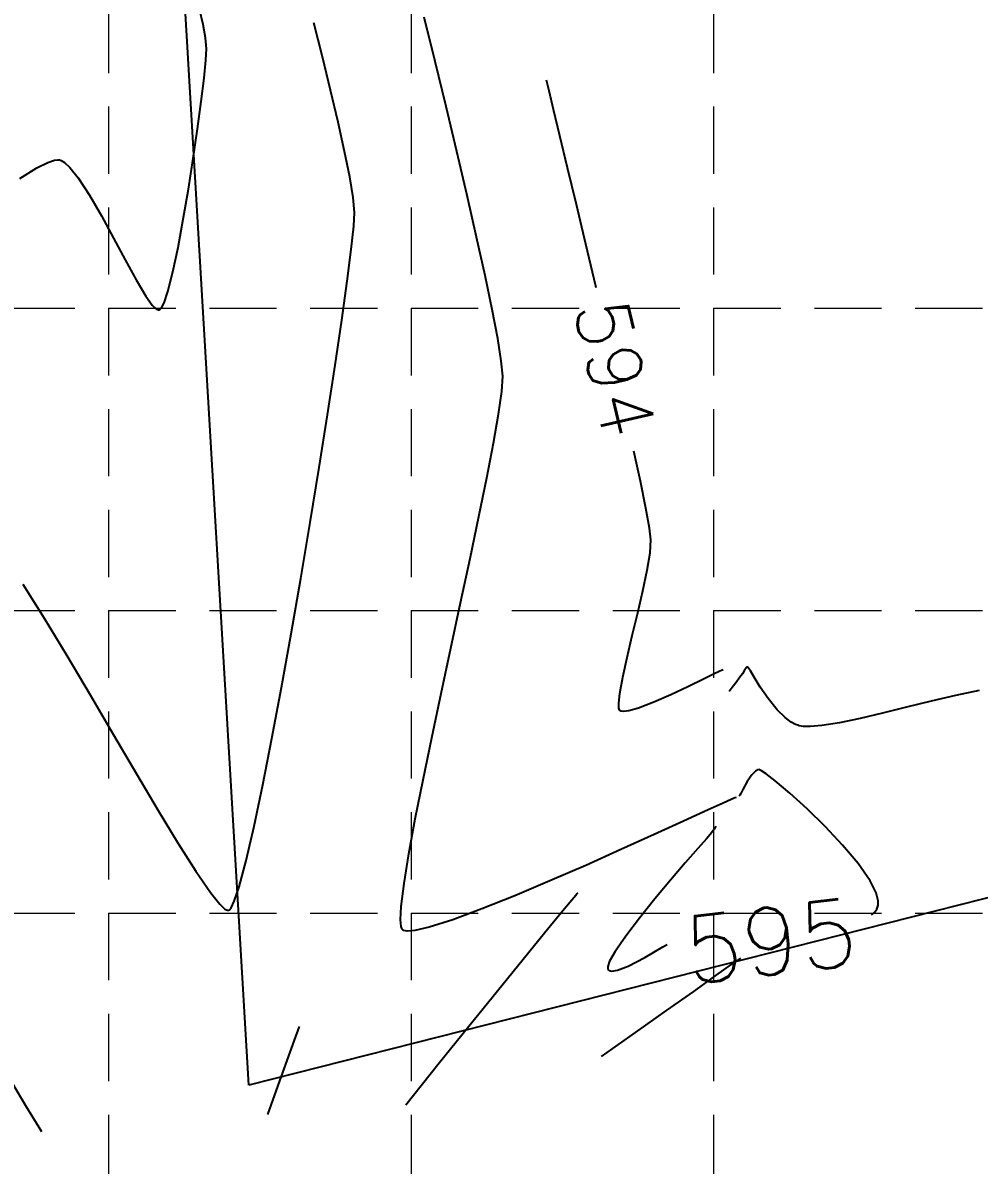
# Model space of a CAD drawing. Header units: inches. Extents: x 2547543 to 2548696, y 7125653 to 7126375.
# Drawn here: x 2547970.5 to 2548027.4, y 7126107.4 to 7126175.4 of the extents above; entities that cross this region are included whole.
import ezdxf

# ---------------------------------------------------------------- set-up
doc = ezdxf.new("R2010")
doc.units = ezdxf.units.IN
doc.header["$MEASUREMENT"] = 0
doc.linetypes.add('HIDDEN', pattern=[0.375, 0.25, -0.125])
for name, color, linetype in [('CONT-MJR', 6, 'Continuous'), ('CONT-MNR', 14, 'Continuous'), ('GRID', 254, 'HIDDEN'), ('V-AREA', 6, 'Continuous'), ('V-TOPO-MAJR-E', 6, 'Continuous'), ('V-TOPO-MINR-E', 14, 'Continuous')]:
    doc.layers.add(name, color=color, linetype=linetype)
doc.styles.add('L100', font='simplex', dxfattribs={"height": 4})
doc.styles.add('L80', font='simplex', dxfattribs={"height": 3.2})

msp = doc.modelspace()

# ---------------------------------------------------------------- linework, layer by layer
at = {"layer": 'CONT-MJR', "color": 35, "extrusion": (0.8268512864264334, -0.5624206167406669, 0), "elevation": -1901054.230651709}
msp.add_lwpolyline([(7325305.786039833, 595.0000000000005), (7325305.306237087, 595.0000000000005)], dxfattribs=at)
at = {"layer": 'CONT-MJR', "color": 35, "elevation": 595}
for points in [[(2548014.076375214, 7126130.82350336), (2548013.861817719, 7126130.60551462)], [(2548014.21710187, 7126130.900639907), (2548014.076375214, 7126130.82350336)], [(2548014.285150383, 7126130.912690246), (2548014.21710187, 7126130.900639907)], [(2548014.319995298, 7126130.906052767), (2548014.285150383, 7126130.912690246)], [(2548014.435823908, 7126130.84922229), (2548014.319995298, 7126130.906052767)], [(2548014.714340464, 7126130.662844603), (2548014.435823908, 7126130.84922229)], [(2548016.126628819, 7126129.505875988), (2548015.251668081, 7126130.247280446)], [(2548013.212841541, 7126129.488024778), (2548013.148404852, 7126129.402414437)], [(2548018.219399676, 7126127.528868964), (2548017.145242977, 7126128.578192093)], [(2548011.521049629, 7126127.240316447), (2548011.381560232, 7126127.054991363)], [(2548011.721851048, 7126127.507100453), (2548011.68638541, 7126127.459980939)], [(2548011.736984123, 7126127.527206198), (2548011.721851048, 7126127.507100453)], [(2548011.162113388, 7126126.802133387), (2548010.642547539, 7126126.210735752)], [(2548009.02440835, 7126124.336069863), (2548008.08650977, 7126123.214675791)], [(2548021.290524617, 7126122.608555762), (2548021.3394405, 7126122.720071838)], [(2548021.3394405, 7126122.720071838), (2548021.368429528, 7126122.838427424)], [(2548005.721546644, 7126120.085494158), (2548005.399949248, 7126119.507418208)], [(2548005.399949248, 7126119.507418208), (2548005.293637029, 7126119.19455826)], [(2548005.293637029, 7126119.19455826), (2548005.296634049, 7126119.05317218)], [(2548005.296634049, 7126119.05317218), (2548005.322222206, 7126119.004577797)], [(2548005.322222206, 7126119.004577797), (2548005.373654709, 7126118.962004341)], [(2548005.872553314, 7126118.98114429), (2548006.504731645, 7126119.225455433)]]:
    msp.add_lwpolyline(points, dxfattribs=at)
at = {"layer": 'CONT-MJR', "color": 35, "extrusion": (-0.6117760143402261, -0.7910310412859838, 0), "elevation": -7195804.844989402}
msp.add_lwpolyline([(-2344036.402610992, 595.0000000000005), (-2344037.081886001, 595.0000000000005)], dxfattribs=at)
at = {"layer": 'CONT-MJR', "color": 35, "extrusion": (0.879190392492071, -0.4764706221265254, 0), "elevation": -1155202.623939981}
msp.add_lwpolyline([(7479278.836566142, 595.0000000000005), (7479278.2854361, 595.0000000000005)], dxfattribs=at)
at = {"layer": 'CONT-MJR', "color": 35, "extrusion": (0.7989732833319042, -0.6013665209519372, 0), "elevation": -2249621.215429389}
msp.add_lwpolyline([(7225876.808491102, 595), (7225876.718780143, 595)], dxfattribs=at)
at = {"layer": 'CONT-MJR', "color": 35, "extrusion": (0.8968139006971324, -0.442407987627251, 0), "elevation": -867562.937932}
msp.add_lwpolyline([(7518073.644364, 595.0000000000005), (7518073.380969233, 595.0000000000005)], dxfattribs=at)
at = {"layer": 'CONT-MJR', "color": 35, "extrusion": (-0.6733365839433283, -0.7393360837423866, 0), "elevation": -6984277.155652181}
msp.add_lwpolyline([(-2914442.056108393, 595), (-2914443.4338501, 595)], dxfattribs=at)
at = {"layer": 'CONT-MJR', "color": 35, "extrusion": (0.7989732841444029, -0.6013665198724545, 0), "elevation": -2249621.205666603}
msp.add_lwpolyline([(7225874.273471111, 595), (7225874.105435057, 595)], dxfattribs=at)
at = {"layer": 'CONT-MJR', "color": 35, "extrusion": (0.7989732808146267, -0.6013665242963825, 0), "elevation": -2249621.245676387}
msp.add_lwpolyline([(7225874.367912329, 595), (7225874.261014922, 595)], dxfattribs=at)
at = {"layer": 'CONT-MJR', "color": 35, "extrusion": (0.7280870044066832, 0.6854847292347968, 0), "elevation": 6740030.552155737}
msp.add_lwpolyline([(3441811.746811984, 595), (3441813.266303689, 595)], dxfattribs=at)
at = {"layer": 'CONT-MJR', "color": 35, "extrusion": (0.7552406036683484, -0.6554476566215404, 0), "elevation": -2746441.625018075}
msp.add_lwpolyline([(7052028.587917695, 595), (7052028.253113166, 595)], dxfattribs=at)
at = {"layer": 'CONT-MJR', "color": 35, "extrusion": (0.7663856398632221, 0.6423807679339723, 0), "elevation": 6530451.935426317}
msp.add_lwpolyline([(3824560.954918037, 595.0000000000009), (3824562.388505697, 595.0000000000009)], dxfattribs=at)
at = {"layer": 'CONT-MJR', "color": 35, "extrusion": (0.7541274862355514, -0.656728052167751, 0), "elevation": -2758402.125112239}
msp.add_lwpolyline([(7047357.712082373, 595), (7047356.586277757, 595)], dxfattribs=at)
at = {"layer": 'CONT-MJR', "color": 35, "extrusion": (0.7593847393121798, -0.6506418505597169, 0), "elevation": -2701635.556573715}
msp.add_lwpolyline([(7069312.728790038, 595.0000000000009), (7069311.378136501, 595.0000000000009)], dxfattribs=at)
at = {"layer": 'CONT-MJR', "color": 35, "extrusion": (0.8216168373476243, 0.5700401499779535, 0), "elevation": 6155673.831726436}
msp.add_lwpolyline([(4402469.495258256, 595.0000000000009), (4402470.744501917, 595.0000000000009)], dxfattribs=at)
at = {"layer": 'CONT-MJR', "color": 35, "extrusion": (0.8957385148664398, 0.4445812782662633, 0), "elevation": 5450501.900706543}
msp.add_lwpolyline([(5250340.798753867, 595.0000000000005), (5250341.608855127, 595.0000000000005)], dxfattribs=at)
at = {"layer": 'CONT-MJR', "color": 35, "extrusion": (0.778282634127596, -0.6279141194585534, 0), "elevation": -2491522.938149067}
msp.add_lwpolyline([(7146068.200649742, 595.0000000000005), (7146066.740787579, 595.0000000000005)], dxfattribs=at)
at = {"layer": 'CONT-MJR', "color": 35, "extrusion": (0.9693670290188495, 0.2456166994550029, 0), "elevation": 4220262.744654384}
msp.add_lwpolyline([(6281992.183087771, 595.0000000000009), (6281992.664652459, 595.0000000000009)], dxfattribs=at)
at = {"layer": 'CONT-MJR', "color": 35, "extrusion": (0.9998861608049036, -0.01508858611105044, 0), "elevation": 2440208.185642322}
msp.add_lwpolyline([(7163757.646169686, 595), (7163757.912786956, 595)], dxfattribs=at)
at = {"layer": 'CONT-MJR', "color": 35, "extrusion": (-0.6186109149816073, 0.7856974836828857, 0), "elevation": 4022742.750452216}
msp.add_lwpolyline([(-6410270.691480746, 595.0000000000005), (-6410270.886732522, 595.0000000000005)], dxfattribs=at)
at = {"layer": 'CONT-MJR', "color": 35, "extrusion": (0.8025893360640027, -0.5965319418407897, 0), "elevation": -2205945.041638226}
msp.add_lwpolyline([(7239325.835385375, 595), (7239326.101399774, 595)], dxfattribs=at)
at = {"layer": 'CONT-MJR', "color": 35, "extrusion": (0.7954919517474328, -0.6059641529868414, 0), "elevation": -2291255.332769447}
msp.add_lwpolyline([(7212773.767086347, 595), (7212772.421956993, 595)], dxfattribs=at)
at = {"layer": 'CONT-MJR', "color": 35, "extrusion": (0.8245995247432467, -0.565716911355151, 0), "elevation": -1930282.337681224}
msp.add_lwpolyline([(7317646.281949115, 595.0000000000009), (7317645.162670408, 595.0000000000009)], dxfattribs=at)
at = {"layer": 'CONT-MJR', "color": 35, "extrusion": (-0.5032315374568743, 0.8641516184725864, 0), "elevation": 4875810.17377399}
msp.add_lwpolyline([(-5787952.981473166, 595), (-5787954.235523587, 595)], dxfattribs=at)
at = {"layer": 'CONT-MJR', "color": 35, "extrusion": (0.5226710905079454, -0.8525344164004379, 0), "elevation": -4743492.44576708}
msp.add_lwpolyline([(5896882.099901952, 595), (5896882.387367714, 595)], dxfattribs=at)
at = {"layer": 'CONT-MJR', "color": 35, "extrusion": (0.4575403133452036, -0.8891888785089324, 0), "elevation": -5170650.267623125}
msp.add_lwpolyline([(5526145.869725955, 595), (5526146.973828238, 595)], dxfattribs=at)
at = {"layer": 'CONT-MJR', "color": 35, "extrusion": (-0.2291876453163981, -0.9733822595642089, 0), "elevation": -7520409.129000592}
msp.add_lwpolyline([(846964.8028434576, 595), (846964.9611198341, 595)], dxfattribs=at)
at = {"layer": 'CONT-MJR', "color": 35, "extrusion": (0.1586641353731939, -0.9873326147485847, 0), "elevation": -6631572.537968226}
msp.add_lwpolyline([(3646388.457993187, 595.0000000000009), (3646388.807252578, 595.0000000000009)], dxfattribs=at)
at = {"layer": 'CONT-MNR', "color": 35, "extrusion": (0.7989732822197078, -0.6013665224295972, 0), "elevation": -2249625.44111788}
msp.add_lwpolyline([(7225882.656175725, 594), (7225882.402468594, 594)], dxfattribs=at)
at = {"layer": 'CONT-MNR', "color": 35, "elevation": 594}
for points in [[(2548013.407396988, 7126136.787829408), (2548013.301973825, 7126136.611033388)], [(2548013.480530477, 7126136.919668544), (2548013.407396988, 7126136.787829408)], [(2548013.583580623, 7126137.013972379), (2548013.539100154, 7126136.989550056)], [(2548013.608183621, 7126137.017862564), (2548013.583580623, 7126137.013972379)], [(2548013.62211429, 7126137.011122082), (2548013.608183621, 7126137.017862564)], [(2548013.66749264, 7126136.957299773), (2548013.62211429, 7126137.011122082)], [(2548013.777037869, 7126136.786994481), (2548013.66749264, 7126136.957299773)], [(2548015.368643758, 7126134.469841974), (2548014.83005471, 7126135.137864962)], [(2548015.839801943, 7126134.009258678), (2548015.368643758, 7126134.469841974)], [(2548016.462904574, 7126133.604794223), (2548016.210189787, 7126133.738479997)], [(2548016.59053587, 7126133.554257648), (2548016.462904574, 7126133.604794223)], [(2548016.686009671, 7126133.52619826), (2548016.59053587, 7126133.554257648)], [(2548016.911246787, 7126133.488942845), (2548016.686009671, 7126133.52619826)], [(2548017.32961396, 7126133.477089804), (2548016.911246787, 7126133.488942845)], [(2548018.023130573, 7126133.534715922), (2548017.32961396, 7126133.477089804)], [(2548003.459064631, 7126123.533781487), (2548003.421611453, 7126123.484021339)], [(2548003.476944658, 7126123.557536824), (2548003.459064631, 7126123.533781487)], [(2547986.647129751, 7126114.804358009), (2547986.940938728, 7126115.622828111)]]:
    msp.add_lwpolyline(points, dxfattribs=at)
at = {"layer": 'CONT-MNR', "color": 35, "extrusion": (0.7664108591050854, -0.6423506791821776, 0), "elevation": -2624653.689669578}
msp.add_lwpolyline([(7098266.999667954, 594), (7098266.908487733, 594)], dxfattribs=at)
at = {"layer": 'CONT-MNR', "color": 35, "extrusion": (0.8581267652438459, 0.5134378782015732, 0), "elevation": 5845347.371974884}
msp.add_lwpolyline([(4806881.499749366, 594), (4806881.922398048, 594)], dxfattribs=at)
at = {"layer": 'CONT-MNR', "color": 35, "extrusion": (0.7989732831907685, -0.6013665211394496, 0), "elevation": -2249625.429449835}
msp.add_lwpolyline([(7225882.02670221, 594), (7225881.636382315, 594)], dxfattribs=at)
at = {"layer": 'CONT-MNR', "color": 35, "extrusion": (0.7989732854819543, -0.6013665180953888, 0), "elevation": -2249625.401919475}
msp.add_lwpolyline([(7225882.414672188, 594), (7225882.035273209, 594)], dxfattribs=at)
at = {"layer": 'CONT-MNR', "color": 35, "extrusion": (0.8517051406058661, 0.5240213292085942, 0), "elevation": 5904404.098248843}
msp.add_lwpolyline([(4734152.636526385, 594), (4734153.345242277, 594)], dxfattribs=at)
at = {"layer": 'CONT-MNR', "color": 35, "extrusion": (0.7989732834058021, -0.601366520853757, 0), "elevation": -2249625.426866044}
msp.add_lwpolyline([(7225881.637186725, 594.0000000000009), (7225881.35071684, 594.0000000000009)], dxfattribs=at)
at = {"layer": 'CONT-MNR', "color": 35, "extrusion": (0.8267526081539152, 0.562565662754757, 0), "elevation": 6115496.843075552}
msp.add_lwpolyline([(4458125.159708438, 594.0000000000009), (4458125.985622259, 594.0000000000009)], dxfattribs=at)
at = {"layer": 'CONT-MNR', "color": 35, "extrusion": (0.2278019693768448, -0.9737074831529391, 0), "elevation": -6358325.96012616}
msp.add_lwpolyline([(4104379.628121738, 594), (4104378.13439655, 594)], dxfattribs=at)
at = {"layer": 'CONT-MNR', "color": 35, "extrusion": (0.2061600267592233, -0.978518289745591, 0), "elevation": -6447752.651041609}
msp.add_lwpolyline([(3962415.71153849, 594), (3962414.276415439, 594)], dxfattribs=at)
at = {"layer": 'CONT-MNR', "color": 35, "extrusion": (0.2391774675010327, -0.9709758694425894, 0), "elevation": -6309875.065128729}
msp.add_lwpolyline([(4178479.746336251, 594.0000000000005), (4178478.27929815, 594.0000000000005)], dxfattribs=at)
at = {"layer": 'CONT-MNR', "color": 35, "extrusion": (0.2383543087714966, -0.971178265556876, 0), "elevation": -6313414.794518059}
msp.add_lwpolyline([(4173131.020910707, 594), (4173129.51637449, 594)], dxfattribs=at)
at = {"layer": 'CONT-MNR', "color": 35, "extrusion": (0.5901737771957405, 0.8072762307354976, 0), "elevation": 7256530.735240874}
msp.add_lwpolyline([(2148704.343225784, 594), (2148704.802037564, 594)], dxfattribs=at)
at = {"layer": 'CONT-MNR', "color": 35, "extrusion": (0.2061790220263033, -0.9785142875177025, 0), "elevation": -6447675.564708514}
msp.add_lwpolyline([(3962533.597404303, 594.0000000000005), (3962532.349877541, 594.0000000000005)], dxfattribs=at)
at = {"layer": 'CONT-MNR', "color": 35, "extrusion": (0.2295709366127763, -0.9732919320855037, 0), "elevation": -6350857.287130194}
msp.add_lwpolyline([(4115922.227958756, 594), (4115920.846761079, 594)], dxfattribs=at)
at = {"layer": 'CONT-MNR', "color": 35, "extrusion": (0.1604408103700403, -0.9870454631716843, 0), "elevation": -6625011.698928411}
msp.add_lwpolyline([(3658333.336456226, 594), (3658332.268925658, 594)], dxfattribs=at)
at = {"layer": 'CONT-MNR', "color": 35, "extrusion": (0.772051247769785, -0.6355602810254258, 0), "elevation": -2561891.820432328}
msp.add_lwpolyline([(7121141.872643916, 594), (7121140.873693044, 594)], dxfattribs=at)
at = {"layer": 'CONT-MNR', "color": 35, "extrusion": (0.7714877841165861, -0.6362441347147175, 0), "elevation": -2568200.753206369}
msp.add_lwpolyline([(7118869.37862686, 594.0000000000005), (7118869.022615231, 594.0000000000005)], dxfattribs=at)
at = {"layer": 'CONT-MNR', "color": 35, "extrusion": (0.7989732848395017, -0.6013665189489489, 0), "elevation": -2249625.409639076}
msp.add_lwpolyline([(7225866.236124935, 594), (7225866.16642096, 594)], dxfattribs=at)
at = {"layer": 'CONT-MNR', "color": 35, "extrusion": (0.7989733171200509, -0.6013664760611307, 0), "elevation": -2249625.021764231}
msp.add_lwpolyline([(7225866.456913957, 594), (7225866.44889425, 594)], dxfattribs=at)
at = {"layer": 'CONT-MNR', "color": 35, "extrusion": (0.7730838220049981, -0.6343038736710856, 0), "elevation": -2550307.50611147}
msp.add_lwpolyline([(7125297.794959261, 594.0000000000009), (7125296.238406623, 594.0000000000009)], dxfattribs=at)
at = {"layer": 'CONT-MNR', "color": 35, "extrusion": (0.7743264385678043, -0.6327863514132559, 0), "elevation": -2536327.269705787}
msp.add_lwpolyline([(7130284.625576096, 594), (7130282.596752422, 594)], dxfattribs=at)
at = {"layer": 'CONT-MNR', "color": 35, "extrusion": (0.7757847018876006, -0.6309976991377755, 0), "elevation": -2519865.46435414}
msp.add_lwpolyline([(7136116.86914942, 594), (7136114.453376457, 594)], dxfattribs=at)
at = {"layer": 'CONT-MNR', "color": 35, "extrusion": (0.7775003884546869, -0.6288824579782862, 0), "elevation": -2500420.439634166}
msp.add_lwpolyline([(7142951.006075342, 594), (7142948.288662734, 594)], dxfattribs=at)
at = {"layer": 'CONT-MNR', "color": 35, "extrusion": (0.7795393328571657, -0.6263532777343828, 0), "elevation": -2477201.984540283}
msp.add_lwpolyline([(7151033.698510995, 594.0000000000005), (7151030.764751699, 594.0000000000005)], dxfattribs=at)
at = {"layer": 'CONT-MNR', "color": 35, "extrusion": (0.9411949643613825, -0.3378639357208399, 0), "elevation": -9504.992660375778}
msp.add_lwpolyline([(7567934.892007777, 594), (7567936.166086259, 594)], dxfattribs=at)
at = {"layer": 'CONT-MNR', "color": 35, "extrusion": (0.9411949644122584, -0.3378639355791144, 0), "elevation": -9504.991520792246}
msp.add_lwpolyline([(7567933.299855117, 594.0000000000009), (7567934.89200921, 594.0000000000009)], dxfattribs=at)
at = {"layer": 'CONT-MNR', "color": 35, "extrusion": (0.7819972736128704, -0.6232818496170395, 0), "elevation": -2449051.818489009}
msp.add_lwpolyline([(7160720.345118314, 594.0000000000009), (7160717.280281646, 594.0000000000009)], dxfattribs=at)
at = {"layer": 'CONT-MNR', "color": 35, "extrusion": (0.9411949644682336, -0.3378639354231827, 0), "elevation": -9504.990266981535}
msp.add_lwpolyline([(7567931.476022471, 594), (7567933.29985669, 594)], dxfattribs=at)
at = {"layer": 'GRID', "color": 252, "linetype": 'HIDDEN', "lineweight": 0, "ltscale": 16}
for p, q in [((2547975.583313596, 7126356.376313465), (2547975.583313596, 7125726.296813901)), ((2547993.583313596, 7126356.376313465), (2547993.583313596, 7125726.296813901)), ((2548011.583313596, 7126356.376313465), (2548011.583313596, 7125726.296813901)), ((2547561.583313602, 7126158.376313468), (2548677.583313586, 7126158.376313468)), ((2547561.583313602, 7126140.376313468), (2548677.583313586, 7126140.376313468)), ((2547561.583313602, 7126122.376313468), (2548677.583313586, 7126122.376313468))]:
    msp.add_line(p, q, dxfattribs=at)
at = {"layer": 'V-AREA', "color": 7}
for p, q in [((2547983.9297, 7126112.1292), (2547972.043228021, 7126313.739103983)), ((2548191.795862205, 7126164.8760463), (2547983.9297, 7126112.1292))]:
    msp.add_line(p, q, dxfattribs=at)
at = {"layer": 'V-TOPO-MAJR-E', "color": 35, "elevation": 595}
for points in [[(2547995.016914697, 7126173.06780272), (2547994.373647319, 7126175.706561534)], [(2547997.985300321, 7126160.330805291), (2547997.481466801, 7126162.614595938)], [(2547998.738956735, 7126156.584312757), (2547998.410141975, 7126158.300440635)], [(2547997.622788274, 7126145.97377218), (2547998.094091494, 7126148.282823803)], [(2547995.372024258, 7126135.451677451), (2547995.951322079, 7126138.148742264)], [(2547994.813510102, 7126132.815536972), (2547995.372024258, 7126135.451677451)], [(2547994.294892538, 7126130.30349188), (2547994.813510102, 7126132.815536972)], [(2548012.927991003, 7126129.264311578), (2548012.850831713, 7126129.232632612)], [(2547993.453798893, 7126125.904372066), (2547993.835284493, 7126127.978713227)], [(2548008.045776125, 7126127.043853261), (2548006.075131357, 7126126.151703333)], [(2548006.075131357, 7126126.151703333), (2548003.97858706, 7126125.217221427)], [(2547992.963939851, 7126121.966256273), (2547993.001646734, 7126122.759686431)], [(2547997.804241431, 7126122.622194634), (2547996.074783458, 7126121.980795613)], [(2547996.074783458, 7126121.980795613), (2547994.654768177, 7126121.528270012)], [(2547993.091339473, 7126121.374803395), (2547993.053629431, 7126121.419697581)], [(2547993.156458733, 7126121.33728648), (2547993.091339473, 7126121.374803395)], [(2547993.800064687, 7126121.333312401), (2547993.352388827, 7126121.300084535)], [(2548012.673545684, 7126119.32856502), (2548013.203482613, 7126119.696384644)], [(2548010.401054536, 7126117.717704018), (2548011.718236234, 7126118.652889451)], [(2548008.78550086, 7126116.571354799), (2548010.401054536, 7126117.717704018)], [(2548006.935075479, 7126115.262187875), (2548008.78550086, 7126116.571354799)], [(2548004.913278663, 7126113.838549325), (2548006.935075479, 7126115.262187875)]]:
    msp.add_lwpolyline(points, dxfattribs=at)
at = {"layer": 'V-TOPO-MAJR-E', "color": 35, "extrusion": (0.9720584316972863, 0.2347390154324846, 0), "elevation": 4149590.889852101}
msp.add_lwpolyline([(6328940.008001841, 595), (6328942.77469432, 595)], dxfattribs=at)
at = {"layer": 'V-TOPO-MAJR-E', "color": 35, "extrusion": (0.972749472935912, 0.2318587132348181, 0), "elevation": 4130826.135731502}
msp.add_lwpolyline([(6341200.728865363, 595), (6341203.483124276, 595)], dxfattribs=at)
at = {"layer": 'V-TOPO-MAJR-E', "color": 35, "extrusion": (0.973664983585897, 0.2279835514651773, 0), "elevation": 4105543.800852785}
msp.add_lwpolyline([(6357596.030402419, 595.0000000000009), (6357598.709157756, 595.0000000000009)], dxfattribs=at)
at = {"layer": 'V-TOPO-MAJR-E', "color": 35, "extrusion": (0.9748794761737165, 0.2227330396130318, 0), "elevation": 4071222.309950009}
msp.add_lwpolyline([(6379626.452872562, 595.0000000000009), (6379628.993090007, 595.0000000000009)], dxfattribs=at)
at = {"layer": 'V-TOPO-MAJR-E', "color": 35, "extrusion": (0.9788020680294044, 0.2048084754627144, 0), "elevation": 3953483.730601815}
msp.add_lwpolyline([(6453246.811713602, 595), (6453248.886049899, 595)], dxfattribs=at)
at = {"layer": 'V-TOPO-MAJR-E', "color": 35, "extrusion": (0.9873047453736209, 0.1588374633476929, 0), "elevation": 3647551.881448684}
msp.add_lwpolyline([(6630969.197333858, 595.0000000000009), (6630970.555658448, 595.0000000000009)], dxfattribs=at)
at = {"layer": 'V-TOPO-MAJR-E', "color": 35, "extrusion": (0.9955529742748601, 0.09420337261733075, 0), "elevation": 3207975.795517516}
msp.add_lwpolyline([(6854434.043319879, 595.0000000000005), (6854434.952585372, 595.0000000000005)], dxfattribs=at)
at = {"layer": 'V-TOPO-MAJR-E', "color": 35, "extrusion": (0.9980108620835868, -0.06304220144614402, 0), "elevation": 2093682.2615501}
msp.add_lwpolyline([(7272609.990889915, 595.0000000000009), (7272610.90300583, 595.0000000000009)], dxfattribs=at)
at = {"layer": 'V-TOPO-MAJR-E', "color": 35, "extrusion": (0.9903460476888908, -0.1386171195307187, 0), "elevation": 1535593.860711365}
msp.add_lwpolyline([(7410552.79397608, 595.0000000000009), (7410554.161927899, 595.0000000000009)], dxfattribs=at)
at = {"layer": 'V-TOPO-MAJR-E', "color": 35, "extrusion": (0.9851434657299581, -0.1717333745361308, 0), "elevation": 1286346.218902665}
msp.add_lwpolyline([(7457856.819356279, 595.0000000000009), (7457858.581555158, 595.0000000000009)], dxfattribs=at)
at = {"layer": 'V-TOPO-MAJR-E', "color": 35, "extrusion": (0.9818733210379409, -0.1895383376362809, 0), "elevation": 1151133.051367898}
msp.add_lwpolyline([(7479918.20371954, 595.0000000000009), (7479920.295762019, 595.0000000000009)], dxfattribs=at)
at = {"layer": 'V-TOPO-MAJR-E', "color": 35, "extrusion": (0.9785115414868943, -0.206192054107189, 0), "elevation": 1023890.405379736}
msp.add_lwpolyline([(7498390.389629186, 595.0000000000009), (7498392.945359391, 595.0000000000009)], dxfattribs=at)
at = {"layer": 'V-TOPO-MAJR-E', "color": 35, "extrusion": (0.9777960559482293, -0.2095587578033608, 0), "elevation": 998075.7367352513}
msp.add_lwpolyline([(7501867.399159007, 595.0000000000009), (7501870.088268158, 595.0000000000009)], dxfattribs=at)
at = {"layer": 'V-TOPO-MAJR-E', "color": 35, "extrusion": (0.9775409797632055, -0.2107454219754069, 0), "elevation": 988969.467476334}
msp.add_lwpolyline([(7503070.549802468, 595), (7503073.306534054, 595)], dxfattribs=at)
at = {"layer": 'V-TOPO-MAJR-E', "color": 35, "extrusion": (0.981012240626831, -0.1939458268185335, 0), "elevation": 1117530.358609571}
msp.add_lwpolyline([(7484991.546503789, 595), (7484993.916279167, 595)], dxfattribs=at)
at = {"layer": 'V-TOPO-MAJR-E', "color": 35, "extrusion": (0.409082818980337, -0.912497258743883, 0), "elevation": -5460225.11354021}
msp.add_lwpolyline([(5240231.538061733, 595.0000000000009), (5240231.01282077, 595.0000000000009)], dxfattribs=at)
at = {"layer": 'V-TOPO-MAJR-E', "color": 35, "extrusion": (0.3970923142016569, -0.9177786737563544, 0), "elevation": -5528413.116589622}
msp.add_lwpolyline([(5168243.003236637, 595.0000000000009), (5168242.764746241, 595.0000000000009)], dxfattribs=at)
at = {"layer": 'V-TOPO-MAJR-E', "color": 35, "extrusion": (-0.4170038230774782, 0.9089047318276912, 0), "elevation": 5414441.490859563}
msp.add_lwpolyline([(-5287522.326951791, 595), (-5287520.723218947, 595)], dxfattribs=at)
at = {"layer": 'V-TOPO-MAJR-E', "color": 35, "extrusion": (0.4151624209741447, -0.9097473078887824, 0), "elevation": -5425137.709451063}
msp.add_lwpolyline([(5276548.132231516, 595), (5276547.152205439, 595)], dxfattribs=at)
at = {"layer": 'V-TOPO-MAJR-E', "color": 35, "extrusion": (0.4157886390622089, -0.9094612732968876, 0), "elevation": -5421503.777305358}
msp.add_lwpolyline([(5280279.239687525, 595), (5280277.307030418, 595)], dxfattribs=at)
at = {"layer": 'V-TOPO-MAJR-E', "color": 35, "extrusion": (0.9872180972359844, -0.159375118791368, 0), "elevation": 1379698.086697544}
msp.add_lwpolyline([(7441125.431827561, 595.0000000000009), (7441127.215357078, 595.0000000000009)], dxfattribs=at)
at = {"layer": 'V-TOPO-MAJR-E', "color": 35, "extrusion": (0.3995017767891914, -0.9167324202526488, 0), "elevation": -5514817.900695371}
msp.add_lwpolyline([(5182737.540005716, 595), (5182735.210672383, 595)], dxfattribs=at)
at = {"layer": 'V-TOPO-MAJR-E', "color": 35, "extrusion": (0.9927209190169243, -0.120437439968613, 0), "elevation": 1671193.972164735}
msp.add_lwpolyline([(7381124.88919961, 595), (7381126.283300401, 595)], dxfattribs=at)
at = {"layer": 'V-TOPO-MAJR-E', "color": 35, "extrusion": (0.3886672532233214, -0.9213781885153559, 0), "elevation": -5575530.608758549}
msp.add_lwpolyline([(5117364.475251883, 595), (5117362.210016988, 595)], dxfattribs=at)
at = {"layer": 'V-TOPO-MAJR-E', "color": 35, "extrusion": (-0.3727421381067295, 0.9279349645743628, 0), "elevation": 5662832.19353454}
msp.add_lwpolyline([(-5020584.538236779, 595), (-5020582.434821889, 595)], dxfattribs=at)
at = {"layer": 'V-TOPO-MAJR-E', "color": 35, "extrusion": (0.9961265589392174, 0.08793110130047255, 0), "elevation": 3164731.215865145}
msp.add_lwpolyline([(6874471.133046515, 595.0000000000009), (6874471.525402945, 595.0000000000009)], dxfattribs=at)
at = {"layer": 'V-TOPO-MAJR-E', "color": 35, "extrusion": (0.942555403753958, 0.3340498628262157, 0), "elevation": 4782104.504158905}
msp.add_lwpolyline([(5865607.521895722, 595.0000000000009), (5865607.687108325, 595.0000000000009)], dxfattribs=at)
at = {"layer": 'V-TOPO-MAJR-E', "color": 35, "extrusion": (-0.1865407537143684, -0.9824472236225594, 0), "elevation": -7476342.686879452}
msp.add_lwpolyline([(1173956.956485357, 595.0000000000005), (1173956.757054702, 595.0000000000005)], dxfattribs=at)
at = {"layer": 'V-TOPO-MAJR-E', "color": 35, "extrusion": (0.2223877001033892, -0.9749583123614697, 0), "elevation": -6381028.747735244}
msp.add_lwpolyline([(4068950.345848044, 595), (4068949.469191597, 595)], dxfattribs=at)
at = {"layer": 'V-TOPO-MAJR-E', "color": 35, "extrusion": (0.5774469964004636, -0.8164281758661218, 0), "elevation": -4346622.339295383}
msp.add_lwpolyline([(6195224.371309442, 595), (6195225.541417824, 595)], dxfattribs=at)
at = {"layer": 'V-TOPO-MAJR-E', "color": 35, "extrusion": (0.860957256878585, 0.5086773061854658, 0), "elevation": 5818584.725014761}
msp.add_lwpolyline([(4839184.094247943, 595), (4839182.067617542, 595)], dxfattribs=at)
at = {"layer": 'V-TOPO-MAJR-E', "color": 35, "extrusion": (0.8525894956941907, 0.5225812394565322, 0), "elevation": 5896344.885893189}
msp.add_lwpolyline([(4744125.659415812, 595), (4744123.847177252, 595)], dxfattribs=at)
at = {"layer": 'V-TOPO-MINR-E', "color": 35}
for points, elevation in [([(2547981.204128233, 7126175.270730755), (2547981.001965513, 7126176.177291797)], 597), ([(2547981.345594321, 7126174.468367302), (2547981.204128233, 7126175.270730755)], 597), ([(2547981.40581859, 7126173.81175512), (2547981.345594321, 7126174.468367302)], 597), ([(2547981.271003844, 7126172.079427056), (2547981.375076562, 7126173.150257854)], 597), ([(2547981.104529154, 7126170.687512258), (2547981.271003844, 7126172.079427056)], 597), ([(2548001.794714531, 7126171.322329837), (2548001.64808359, 7126171.944446072)], 594), ([(2548002.065089623, 7126170.195707657), (2548001.794714531, 7126171.322329837)], 594), ([(2548002.439465909, 7126168.641418128), (2548002.065089623, 7126170.195707657)], 594), ([(2547989.626952297, 7126167.713970304), (2547989.239487221, 7126169.453704991)], 596), ([(2547972.364244626, 7126167.188914833), (2547972.575253351, 7126167.211201685)], 597), ([(2547972.663670886, 7126167.201742331), (2547972.756866534, 7126167.173459073)], 597), ([(2547970.312705337, 7126166.103186553), (2547971.309734569, 7126166.728689612)], 597), ([(2547972.957127965, 7126167.059053181), (2547973.288767642, 7126166.755431707)], 597), ([(2547973.288767642, 7126166.755431707), (2547973.779684752, 7126166.139419739)], 597), ([(2547973.779684752, 7126166.139419739), (2547974.451081792, 7126165.105517817)], 597), ([(2547990.139598208, 7126164.960983832), (2547989.933937131, 7126166.195204793)], 596), ([(2547990.178495347, 7126163.262050403), (2547990.223092016, 7126164.074882798)], 596), ([(2547989.788609895, 7126159.979040509), (2547990.029902268, 7126161.871661969)], 596), ([(2547979.109963411, 7126159.366717236), (2547979.407247804, 7126160.535233175)], 597), ([(2547977.799366741, 7126159.10387007), (2547978.183532709, 7126158.566440313)], 597), ([(2548004.604030949, 7126159.591343632), (2548004.582123901, 7126159.684358361)], 594), ([(2547978.73825995, 7126158.397215391), (2547978.889631314, 7126158.704805325)], 597), ([(2547978.418625396, 7126158.333889516), (2547978.546672819, 7126158.272642178)], 597), ([(2547978.546672819, 7126158.272642178), (2547978.601406658, 7126158.272671629)], 597), ([(2547978.601406658, 7126158.272671629), (2547978.645265587, 7126158.292671093)], 597), ([(2547989.073115741, 7126154.988390583), (2547989.465915347, 7126157.659509041)], 596), ([(2547988.621508195, 7126152.04100815), (2547989.073115741, 7126154.988390583)], 596), ([(2547988.122389826, 7126148.892684761), (2547988.621508195, 7126152.04100815)], 596), ([(2548007.559844357, 7126146.481308939), (2548007.231318656, 7126148.08614938)], 594), ([(2548007.85763887, 7126144.601138154), (2548007.775198747, 7126145.294025666)], 594), ([(2548007.631061364, 7126142.779821426), (2548007.802556537, 7126143.818064326)], 594), ([(2547971.758603352, 7126139.934622305), (2547973.107331731, 7126137.708335726)], 596), ([(2547985.876750478, 7126135.796441964), (2547986.452940961, 7126138.995299015)], 596), ([(2548006.43968741, 7126137.597607443), (2548006.747466374, 7126138.895302461)], 594), ([(2548011.925598874, 7126136.76043223), (2548011.584830693, 7126136.596568769)], 594), ([(2548012.145976748, 7126136.858670425), (2548012.087227982, 7126136.834064527)], 594), ([(2548010.980546377, 7126136.299757609), (2548010.056263784, 7126135.84867918)], 594), ([(2547985.30953476, 7126132.773259038), (2547985.876750478, 7126135.796441964)], 596), ([(2548005.951399154, 7126134.579274684), (2548005.939841866, 7126134.874400993)], 594), ([(2548006.020648573, 7126134.422481701), (2548005.99071604, 7126134.458360694)], 594), ([(2548006.070493507, 7126134.393941746), (2548006.020648573, 7126134.422481701)], 594), ([(2548006.215684769, 7126134.369458625), (2548006.070493507, 7126134.393941746)], 594), ([(2548006.535220734, 7126134.406589671), (2548006.215684769, 7126134.369458625)], 594), ([(2547984.762590925, 7126130.001073256), (2547985.30953476, 7126132.773259038)], 596), ([(2547978.538411417, 7126128.4893579), (2547979.726470494, 7126126.52494839)], 596), ([(2547982.197390632, 7126122.907382998), (2547982.509338516, 7126122.618477599)], 596), ([(2547982.509338516, 7126122.618477599), (2547982.665593061, 7126122.542443263)], 596), ([(2547982.727349109, 7126122.541407081), (2547982.775891781, 7126122.565053561)], 596)]:
    msp.add_lwpolyline(points, dxfattribs=dict(at, elevation=elevation))
at = {"layer": 'V-TOPO-MINR-E', "color": 35, "extrusion": (0.9703063781965616, 0.2418791690722274, 0), "elevation": 4196002.191932386}
msp.add_lwpolyline([(6298266.151284166, 596), (6298268.234327213, 596)], dxfattribs=at)
at = {"layer": 'V-TOPO-MINR-E', "color": 35, "extrusion": (0.9989218575896895, -0.04642329619451804, 0), "elevation": 2214413.841407568}
msp.add_lwpolyline([(7236775.814834638, 597), (7236776.477045864, 597)], dxfattribs=at)
at = {"layer": 'V-TOPO-MINR-E', "color": 35, "extrusion": (0.9714868306984203, 0.2370935211673629, 0), "elevation": 4164906.614580696}
msp.add_lwpolyline([(6318869.98595346, 596), (6318872.035334726, 596)], dxfattribs=at)
at = {"layer": 'V-TOPO-MINR-E', "color": 35, "extrusion": (0.9733349039578353, 0.2293886761315644, 0), "elevation": 4114709.438576475}
msp.add_lwpolyline([(6351669.582365762, 596.0000000000009), (6351671.531467226, 596.0000000000009)], dxfattribs=at)
at = {"layer": 'V-TOPO-MINR-E', "color": 35, "extrusion": (0.9911225229451099, -0.1329516623097286, 0), "elevation": 1577925.221929787}
msp.add_lwpolyline([(7401664.954823432, 597), (7401666.594125567, 597)], dxfattribs=at)
at = {"layer": 'V-TOPO-MINR-E', "color": 35, "extrusion": (0.9894958480352593, -0.1445612905344413, 0), "elevation": 1491048.311865679}
msp.add_lwpolyline([(7419652.317105701, 597), (7419654.105222561, 597)], dxfattribs=at)
at = {"layer": 'V-TOPO-MINR-E', "color": 35, "extrusion": (0.9722242248438736, 0.2340513974039233, 0), "elevation": 4145119.425269973}
msp.add_lwpolyline([(6331868.292417659, 594), (6331870.251963858, 594)], dxfattribs=at)
at = {"layer": 'V-TOPO-MINR-E', "color": 35, "extrusion": (-0.1063779865887241, -0.9943257635047628, 0), "elevation": -7356779.845579462}
msp.add_lwpolyline([(1775447.456255767, 597.0000000000009), (1775447.545177867, 597.0000000000009)], dxfattribs=at)
at = {"layer": 'V-TOPO-MINR-E', "color": 35, "extrusion": (0.9877759083728207, -0.1558805787718574, 0), "elevation": 1406002.797301937}
msp.add_lwpolyline([(7436235.218226301, 597.0000000000009), (7436237.066489253, 597.0000000000009)], dxfattribs=at)
at = {"layer": 'V-TOPO-MINR-E', "color": 35, "extrusion": (0.9801775311128005, 0.1981211939738282, 0), "elevation": 3909327.037796672}
msp.add_lwpolyline([(6480097.179570414, 596.0000000000009), (6480098.729050444, 596.0000000000009)], dxfattribs=at)
at = {"layer": 'V-TOPO-MINR-E', "color": 35, "extrusion": (-0.4489975477605195, 0.8935329888174472, 0), "elevation": 5223432.186062502}
msp.add_lwpolyline([(-5476327.805922478, 597.0000000000009), (-5476328.543089869, 597.0000000000009)], dxfattribs=at)
at = {"layer": 'V-TOPO-MINR-E', "color": 35, "extrusion": (0.310378653428956, -0.950613008271835, 0), "elevation": -5983390.997513939}
msp.add_lwpolyline([(4633945.43398211, 597.0000000000005), (4633945.850373078, 597.0000000000005)], dxfattribs=at)
at = {"layer": 'V-TOPO-MINR-E', "color": 35, "extrusion": (-0.4960434573299449, -0.8682976957473486, 0), "elevation": -7451539.751723498}
msp.add_lwpolyline([(-1322489.728619569, 597), (-1322489.497982735, 597)], dxfattribs=at)
at = {"layer": 'V-TOPO-MINR-E', "color": 35, "extrusion": (0.972370714748379, 0.2334420551223078, 0), "elevation": 4141150.407272927}
msp.add_lwpolyline([(6334462.56877543, 594), (6334464.809801841, 594)], dxfattribs=at)
at = {"layer": 'V-TOPO-MINR-E', "color": 35, "extrusion": (0.9856867487308019, -0.1685871684811788, 0), "elevation": 1310130.398807442}
msp.add_lwpolyline([(7453721.841893472, 597.0000000000009), (7453723.661696259, 597.0000000000009)], dxfattribs=at)
at = {"layer": 'V-TOPO-MINR-E', "color": 35, "extrusion": (0.8662654017915636, 0.4995840806700117, 0), "elevation": 5767340.754563841}
msp.add_lwpolyline([(4900222.804650038, 597), (4900221.385662201, 597)], dxfattribs=at)
at = {"layer": 'V-TOPO-MINR-E', "color": 35, "extrusion": (0.9955900686757715, 0.09381052794954739, 0), "elevation": 3205262.975313229}
msp.add_lwpolyline([(6855709.872668833, 596.0000000000009), (6855710.762694824, 596.0000000000009)], dxfattribs=at)
at = {"layer": 'V-TOPO-MINR-E', "color": 35, "extrusion": (0.9726079504963573, 0.2324516608486063, 0), "elevation": 4134697.172199522}
msp.add_lwpolyline([(6338674.234568315, 594), (6338676.677752151, 594)], dxfattribs=at)
at = {"layer": 'V-TOPO-MINR-E', "color": 35, "extrusion": (0.8784454927789115, 0.4778425642577431, 0), "elevation": 5643441.714972929}
msp.add_lwpolyline([(5042415.553825137, 597.0000000000005), (5042414.051561739, 597.0000000000005)], dxfattribs=at)
at = {"layer": 'V-TOPO-MINR-E', "color": 35, "extrusion": (0.9827917532227639, -0.1847169992104839, 0), "elevation": 1187810.194245798}
msp.add_lwpolyline([(7474188.413808919, 597), (7474190.116704607, 597)], dxfattribs=at)
at = {"layer": 'V-TOPO-MINR-E', "color": 35, "extrusion": (0.9943376856590868, -0.1062664899115963, 0), "elevation": 1776290.30077208}
msp.add_lwpolyline([(7356577.259907846, 596.0000000000009), (7356578.65821393, 596.0000000000009)], dxfattribs=at)
at = {"layer": 'V-TOPO-MINR-E', "color": 35, "extrusion": (0.8817605419780069, 0.4716973040103704, 0), "elevation": 5608096.256890403}
msp.add_lwpolyline([(5081695.605911057, 597.0000000000009), (5081694.125677831, 597.0000000000009)], dxfattribs=at)
at = {"layer": 'V-TOPO-MINR-E', "color": 35, "extrusion": (0.9781543738977403, -0.2078798230341743, 0), "elevation": 1010932.210823423}
msp.add_lwpolyline([(7500158.604909186, 597.0000000000005), (7500160.102810432, 597.0000000000005)], dxfattribs=at)
at = {"layer": 'V-TOPO-MINR-E', "color": 35, "extrusion": (0.9729351992652381, 0.2310781210558706, 0), "elevation": 4125742.936043085}
msp.add_lwpolyline([(6344503.481218169, 594.0000000000009), (6344506.047240045, 594.0000000000009)], dxfattribs=at)
at = {"layer": 'V-TOPO-MINR-E', "color": 35, "extrusion": (0.8769028090804448, 0.4806677266333004, 0), "elevation": 5659643.545359168}
msp.add_lwpolyline([(5024220.711012905, 597.0000000000009), (5024219.358657458, 597.0000000000009)], dxfattribs=at)
at = {"layer": 'V-TOPO-MINR-E', "color": 35, "extrusion": (0.8589573618980659, 0.5120471174033842, 0), "elevation": 5837533.516013451}
msp.add_lwpolyline([(4816383.256537384, 597), (4816382.136952564, 597)], dxfattribs=at)
at = {"layer": 'V-TOPO-MINR-E', "color": 35, "extrusion": (0.9904609793001048, -0.1377934994253266, 0), "elevation": 1541745.94029652}
msp.add_lwpolyline([(7409277.479091613, 596.0000000000009), (7409279.820962233, 596.0000000000009)], dxfattribs=at)
at = {"layer": 'V-TOPO-MINR-E', "color": 35, "extrusion": (0.9488144653849079, -0.3158339916417348, 0), "elevation": 166876.0791664058}
msp.add_lwpolyline([(7566140.805079004, 597), (7566141.502698967, 597)], dxfattribs=at)
at = {"layer": 'V-TOPO-MINR-E', "color": 35, "extrusion": (-0.7032528920707016, -0.710939779302153, 0), "elevation": -6858142.624999654}
msp.add_lwpolyline([(-3200032.573736112, 597), (-3200032.243057347, 597)], dxfattribs=at)
at = {"layer": 'V-TOPO-MINR-E', "color": 35, "extrusion": (0.7471746997153766, -0.6646276913469953, 0), "elevation": -2832456.955073727}
msp.add_lwpolyline([(7017942.347055078, 597), (7017942.48697456, 597)], dxfattribs=at)
at = {"layer": 'V-TOPO-MINR-E', "color": 35, "extrusion": (0.977279846339114, 0.2119530654163743, 0), "elevation": 4000525.04696444}
msp.add_lwpolyline([(6424182.963240759, 594.0000000000009), (6424184.783752013, 594.0000000000009)], dxfattribs=at)
at = {"layer": 'V-TOPO-MINR-E', "color": 35, "extrusion": (0.9868939733864837, -0.1613700260068101, 0), "elevation": 1364647.290105921}
msp.add_lwpolyline([(7443918.987800926, 596), (7443922.305220446, 596)], dxfattribs=at)
at = {"layer": 'V-TOPO-MINR-E', "color": 35, "extrusion": (0.9839449831076605, 0.1784720432372131, 0), "elevation": 3778917.178356131}
msp.add_lwpolyline([(6556986.757128794, 594), (6556987.963784952, 594)], dxfattribs=at)
at = {"layer": 'V-TOPO-MINR-E', "color": 35, "extrusion": (0.986093608083963, -0.1661908423949756, 0), "elevation": 1328254.129666695}
msp.add_lwpolyline([(7450495.477307184, 596), (7450498.848423502, 596)], dxfattribs=at)
at = {"layer": 'V-TOPO-MINR-E', "color": 35, "extrusion": (0.9975352024615117, -0.07016779781403229, 0), "elevation": 2041701.660577093}
msp.add_lwpolyline([(7287367.412641011, 594.0000000000009), (7287368.197649728, 594.0000000000009)], dxfattribs=at)
at = {"layer": 'V-TOPO-MINR-E', "color": 35, "extrusion": (0.9787600263087861, -0.2050092946673991, 0), "elevation": 1032962.51102224}
msp.add_lwpolyline([(7497147.69820339, 594.0000000000009), (7497148.941909224, 594.0000000000009)], dxfattribs=at)
at = {"layer": 'V-TOPO-MINR-E', "color": 35, "extrusion": (0.9852070765677606, -0.1713680725246299, 0), "elevation": 1289101.580269228}
msp.add_lwpolyline([(7457366.094033424, 596.0000000000009), (7457369.442779328, 596.0000000000009)], dxfattribs=at)
at = {"layer": 'V-TOPO-MINR-E', "color": 35, "extrusion": (0.846776959637966, 0.5319480995607397, 0), "elevation": 5948300.374419779}
msp.add_lwpolyline([(4678864.767309536, 596), (4678862.373070682, 596)], dxfattribs=at)
at = {"layer": 'V-TOPO-MINR-E', "color": 35, "extrusion": (0.9742542515849074, -0.2254521085923394, 0), "elevation": 875803.3778251742}
msp.add_lwpolyline([(7517125.995239032, 594), (7517127.350340938, 594)], dxfattribs=at)
at = {"layer": 'V-TOPO-MINR-E', "color": 35, "extrusion": (0.9724152421219857, -0.2332565044941724, 0), "elevation": 815502.3490077525}
msp.add_lwpolyline([(7523905.226612014, 594), (7523906.611838771, 594)], dxfattribs=at)
at = {"layer": 'V-TOPO-MINR-E', "color": 35, "extrusion": (0.8601976778452722, 0.5099607387138754, 0), "elevation": 5825811.000058647}
msp.add_lwpolyline([(4830520.860678045, 596.0000000000009), (4830518.138712667, 596.0000000000009)], dxfattribs=at)
at = {"layer": 'V-TOPO-MINR-E', "color": 35, "extrusion": (0.9763617840961688, -0.2161426995217426, 0), "elevation": 947513.4958314691}
msp.add_lwpolyline([(7508420.208154791, 594), (7508421.408787611, 594)], dxfattribs=at)
at = {"layer": 'V-TOPO-MINR-E', "color": 35, "extrusion": (0.4145704838887516, -0.9100172052704534, 0), "elevation": -5428576.522153746}
msp.add_lwpolyline([(5273020.834170129, 594), (5273020.656559085, 594)], dxfattribs=at)
at = {"layer": 'V-TOPO-MINR-E', "color": 35, "extrusion": (0.983545195247343, -0.1806622509155303, 0), "elevation": 1218655.389040111}
msp.add_lwpolyline([(7469204.786767065, 594), (7469205.773693312, 594)], dxfattribs=at)
at = {"layer": 'V-TOPO-MINR-E', "color": 35, "extrusion": (0.4408676715309086, -0.897572111977035, 0), "elevation": -5272885.540780984}
msp.add_lwpolyline([(5428707.387878905, 594.0000000000009), (5428706.714635709, 594.0000000000009)], dxfattribs=at)
at = {"layer": 'V-TOPO-MINR-E', "color": 35, "extrusion": (0.8625784159547967, 0.5059233897823996, 0), "elevation": 5803106.365032872}
msp.add_lwpolyline([(4857770.662860835, 596), (4857767.912025198, 596)], dxfattribs=at)
at = {"layer": 'V-TOPO-MINR-E', "color": 35, "extrusion": (0.9943335143987713, -0.1063055132313875, 0), "elevation": 1776020.275692621}
msp.add_lwpolyline([(7356621.812894299, 594.0000000000009), (7356622.396468997, 594.0000000000009)], dxfattribs=at)
at = {"layer": 'V-TOPO-MINR-E', "color": 35, "extrusion": (0.4034198338031106, -0.9150149931527191, 0), "elevation": -5492603.322487897}
msp.add_lwpolyline([(5206290.81797063, 594.0000000000005), (5206289.710989624, 594.0000000000005)], dxfattribs=at)
at = {"layer": 'V-TOPO-MINR-E', "color": 35, "extrusion": (0.4267411771956292, -0.9043737986505848, 0), "elevation": -5357349.736253792}
msp.add_lwpolyline([(5345369.134504495, 594.0000000000005), (5345368.008187253, 594.0000000000005)], dxfattribs=at)
at = {"layer": 'V-TOPO-MINR-E', "color": 35, "extrusion": (0.9509881920815481, 0.3092271956369118, 0), "elevation": 4626718.184814442}
msp.add_lwpolyline([(5988956.978111288, 594.0000000000009), (5988957.105256916, 594.0000000000009)], dxfattribs=at)
at = {"layer": 'V-TOPO-MINR-E', "color": 35, "extrusion": (-0.2741103448984929, 0.961698247279067, 0), "elevation": 6154756.018519375}
msp.add_lwpolyline([(-4403761.184521948, 594.0000000000009), (-4403760.578960702, 594.0000000000009)], dxfattribs=at)
at = {"layer": 'V-TOPO-MINR-E', "color": 35, "extrusion": (0.3589497139609876, -0.9333569000373465, 0), "elevation": -5736620.447883741}
msp.add_lwpolyline([(4936124.96295258, 594), (4936123.991020152, 594)], dxfattribs=at)
at = {"layer": 'V-TOPO-MINR-E', "color": 35, "extrusion": (0.8628078356302834, 0.5055320353597643, 0), "elevation": 5800902.077170521}
msp.add_lwpolyline([(4860399.948776381, 596.0000000000009), (4860397.259375639, 596.0000000000009)], dxfattribs=at)
at = {"layer": 'V-TOPO-MINR-E', "color": 35, "extrusion": (0.8607590753555125, 0.5090125874603919, 0), "elevation": 5820484.75169198}
msp.add_lwpolyline([(4836929.158380205, 596), (4836926.620733938, 596)], dxfattribs=at)
at = {"layer": 'V-TOPO-MINR-E', "color": 35, "extrusion": (0.9785130124996597, -0.2061850730990017, 0), "elevation": 1023934.610661798}
msp.add_lwpolyline([(7498364.859770412, 596.0000000000005), (7498367.359344348, 596.0000000000005)], dxfattribs=at)
at = {"layer": 'V-TOPO-MINR-E', "color": 35, "extrusion": (0.9743112394796292, -0.2252057029110696, 0), "elevation": 877685.1249752014}
msp.add_lwpolyline([(7516884.656284362, 596.0000000000009), (7516886.754404924, 596.0000000000009)], dxfattribs=at)
at = {"layer": 'V-TOPO-MINR-E', "color": 35, "extrusion": (0.845540907688875, 0.5339106417975514, 0), "elevation": 5959135.877158463}
msp.add_lwpolyline([(4665037.99916362, 596), (4665036.03502636, 596)], dxfattribs=at)
at = {"layer": 'V-TOPO-MINR-E', "color": 35, "extrusion": (0.9661719106980602, -0.2578988929368631, 0), "elevation": 623970.4718244614}
msp.add_lwpolyline([(7542182.873411069, 596), (7542184.495540872, 596)], dxfattribs=at)
at = {"layer": 'V-TOPO-MINR-E', "color": 35, "extrusion": (0.8246126683696152, 0.5656977524830227, 0), "elevation": 6132330.045531867}
msp.add_lwpolyline([(4434905.8415257, 596.0000000000009), (4434904.297347713, 596.0000000000009)], dxfattribs=at)
at = {"layer": 'V-TOPO-MINR-E', "color": 35, "extrusion": (0.9481870393956081, -0.3177126662917162, 0), "elevation": 151904.9566107085}
msp.add_lwpolyline([(7566424.043633274, 596.0000000000005), (7566424.950387149, 596.0000000000005)], dxfattribs=at)
at = {"layer": 'V-TOPO-MINR-E', "color": 35, "extrusion": (0.7797869574731543, 0.626044967198652, 0), "elevation": 6448156.667205158}
msp.add_lwpolyline([(3961707.1458077, 596.0000000000009), (3961706.269339769, 596.0000000000009)], dxfattribs=at)
at = {"layer": 'V-TOPO-MINR-E', "color": 35, "extrusion": (0.9032774006889273, -0.429057032811088, 0), "elevation": -755977.702938477}
msp.add_lwpolyline([(7530095.559798796, 596.0000000000005), (7530095.991192573, 596.0000000000005)], dxfattribs=at)
at = {"layer": 'V-TOPO-MINR-E', "color": 35, "extrusion": (-0.01677627131421799, -0.9998592684577126, 0), "elevation": -7167865.320729249}
msp.add_lwpolyline([(2428074.318872418, 596.0000000000005), (2428074.380637159, 596.0000000000005)], dxfattribs=at)
at = {"layer": 'V-TOPO-MINR-E', "color": 35, "extrusion": (0.7694067400710531, -0.6387591630131304, 0), "elevation": -2591440.963826506}
msp.add_lwpolyline([(7110434.077425138, 596), (7110434.245392021, 596)], dxfattribs=at)

# ---------------------------------------------------------------- texts
at = {"layer": 'CONT-MJR', "color": 35, "insert": (2548009.63579068, 7126122.098480778, 595), "char_height": 4, "width": 15.04761904761905, "attachment_point": 1, "rotation": 6.6985736637502535, "style": 'L80'}
msp.add_mtext('\\Fsimplex.shx;\\W1.0000000000;\\T1.0000000000;\\o\\l595', dxfattribs=at)
at = {"layer": 'V-TOPO-MINR-E', "color": 35, "insert": (2548006.349895801, 7126159.176529421, 594), "char_height": 3.2, "width": 12.03809523809524, "attachment_point": 1, "rotation": 283.10992927761316, "style": 'L100'}
msp.add_mtext('\\Fsimplex.shx;\\W1.0000000000;\\T1.0000000000;\\o\\l594', dxfattribs=at)

doc.saveas('drawing.dxf')
